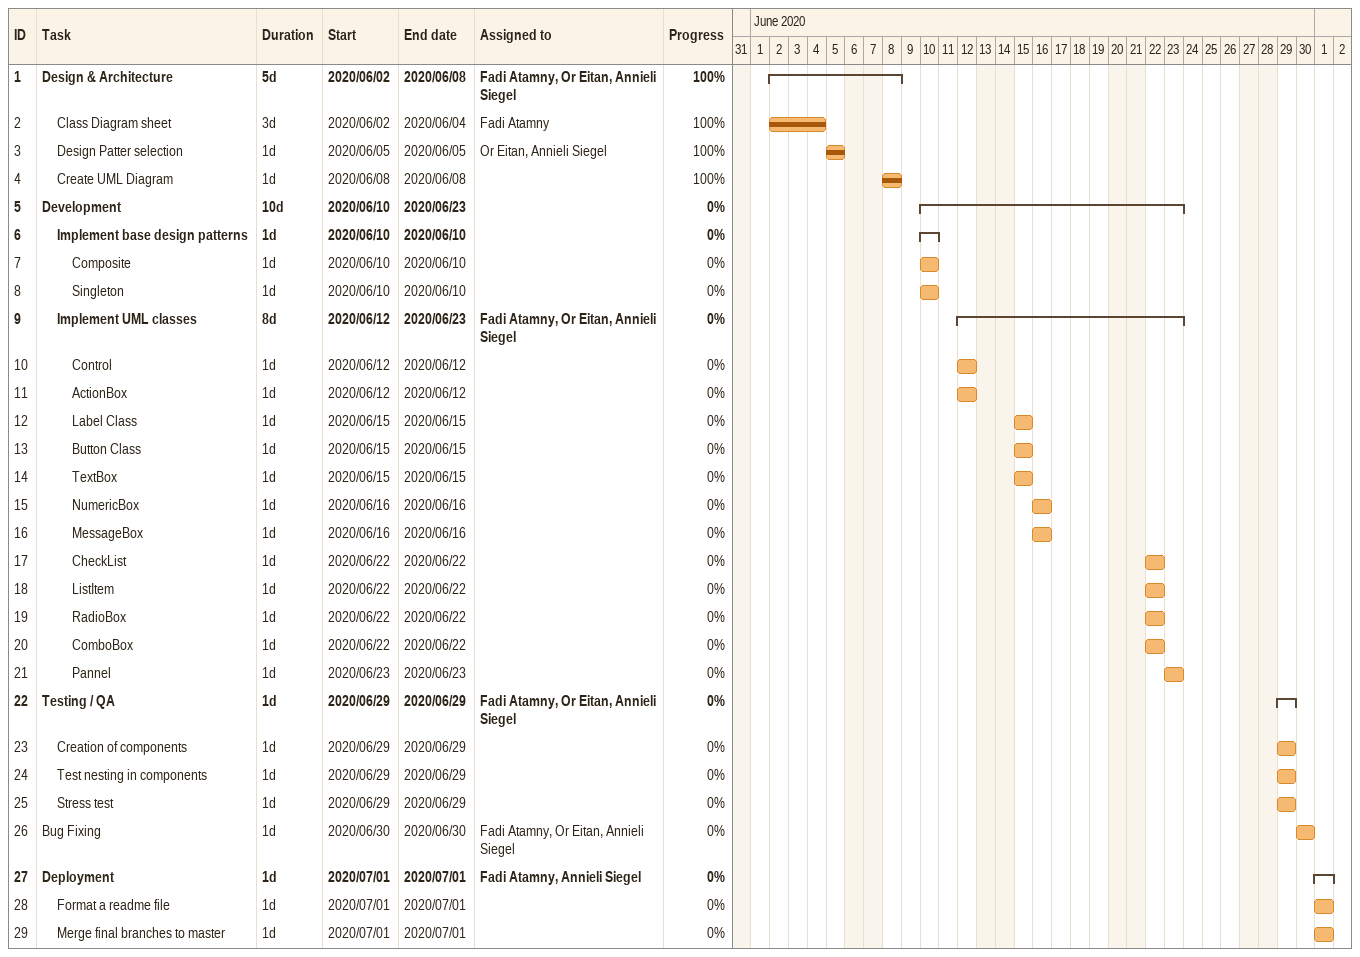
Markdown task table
| ID | Level | Task | Duration | Start | Finish | Resources | % complete |
|---|---|---|---|---|---|---|---|
| 1 | 1 | **Design & Architecture** | 5d | 2020-06-02 | 2020-06-08 | Fadi Atamny, Or Eitan, Annieli Siegel | 100 |
| 2 | 2 | Class Diagram sheet | 3d | 2020-06-02 | 2020-06-04 | Fadi Atamny | 100 |
| 3 | 2 | Design Patter selection | 1d | 2020-06-05 | 2020-06-05 | Or Eitan, Annieli Siegel | 100 |
| 4 | 2 | Create UML Diagram | 1d | 2020-06-08 | 2020-06-08 |  | 100 |
| 5 | 1 | **Development** | 10d | 2020-06-10 | 2020-06-23 |  | 0 |
| 6 | 2 | **Implement base design patterns** | 1d | 2020-06-10 | 2020-06-10 |  | 0 |
| 7 | 3 | Composite | 1d | 2020-06-10 | 2020-06-10 |  | 0 |
| 8 | 3 | Singleton | 1d | 2020-06-10 | 2020-06-10 |  | 0 |
| 9 | 2 | **Implement UML classes** | 8d | 2020-06-12 | 2020-06-23 | Fadi Atamny, Or Eitan, Annieli Siegel | 0 |
| 10 | 3 | Control | 1d | 2020-06-12 | 2020-06-12 |  | 0 |
| 11 | 3 | ActionBox | 1d | 2020-06-12 | 2020-06-12 |  | 0 |
| 12 | 3 | Label Class | 1d | 2020-06-15 | 2020-06-15 |  | 0 |
| 13 | 3 | Button Class | 1d | 2020-06-15 | 2020-06-15 |  | 0 |
| 14 | 3 | TextBox | 1d | 2020-06-15 | 2020-06-15 |  | 0 |
| 15 | 3 | NumericBox | 1d | 2020-06-16 | 2020-06-16 |  | 0 |
| 16 | 3 | MessageBox | 1d | 2020-06-16 | 2020-06-16 |  | 0 |
| 17 | 3 | CheckList | 1d | 2020-06-22 | 2020-06-22 |  | 0 |
| 18 | 3 | ListItem | 1d | 2020-06-22 | 2020-06-22 |  | 0 |
| 19 | 3 | RadioBox | 1d | 2020-06-22 | 2020-06-22 |  | 0 |
| 20 | 3 | ComboBox | 1d | 2020-06-22 | 2020-06-22 |  | 0 |
| 21 | 3 | Pannel | 1d | 2020-06-23 | 2020-06-23 |  | 0 |
| 22 | 1 | **Testing / QA** | 1d | 2020-06-29 | 2020-06-29 | Fadi Atamny, Or Eitan, Annieli Siegel | 0 |
| 23 | 2 | Creation of components | 1d | 2020-06-29 | 2020-06-29 |  | 0 |
| 24 | 2 | Test nesting in components | 1d | 2020-06-29 | 2020-06-29 |  | 0 |
| 25 | 2 | Stress test | 1d | 2020-06-29 | 2020-06-29 |  | 0 |
| 26 | 1 | Bug Fixing | 1d | 2020-06-30 | 2020-06-30 | Fadi Atamny, Or Eitan, Annieli Siegel | 0 |
| 27 | 1 | **Deployment** | 1d | 2020-07-01 | 2020-07-01 | Fadi Atamny, Annieli Siegel | 0 |
| 28 | 2 | Format a readme file | 1d | 2020-07-01 | 2020-07-01 |  | 0 |
| 29 | 2 | Merge final branches to master | 1d | 2020-07-01 | 2020-07-01 |  | 0 |
